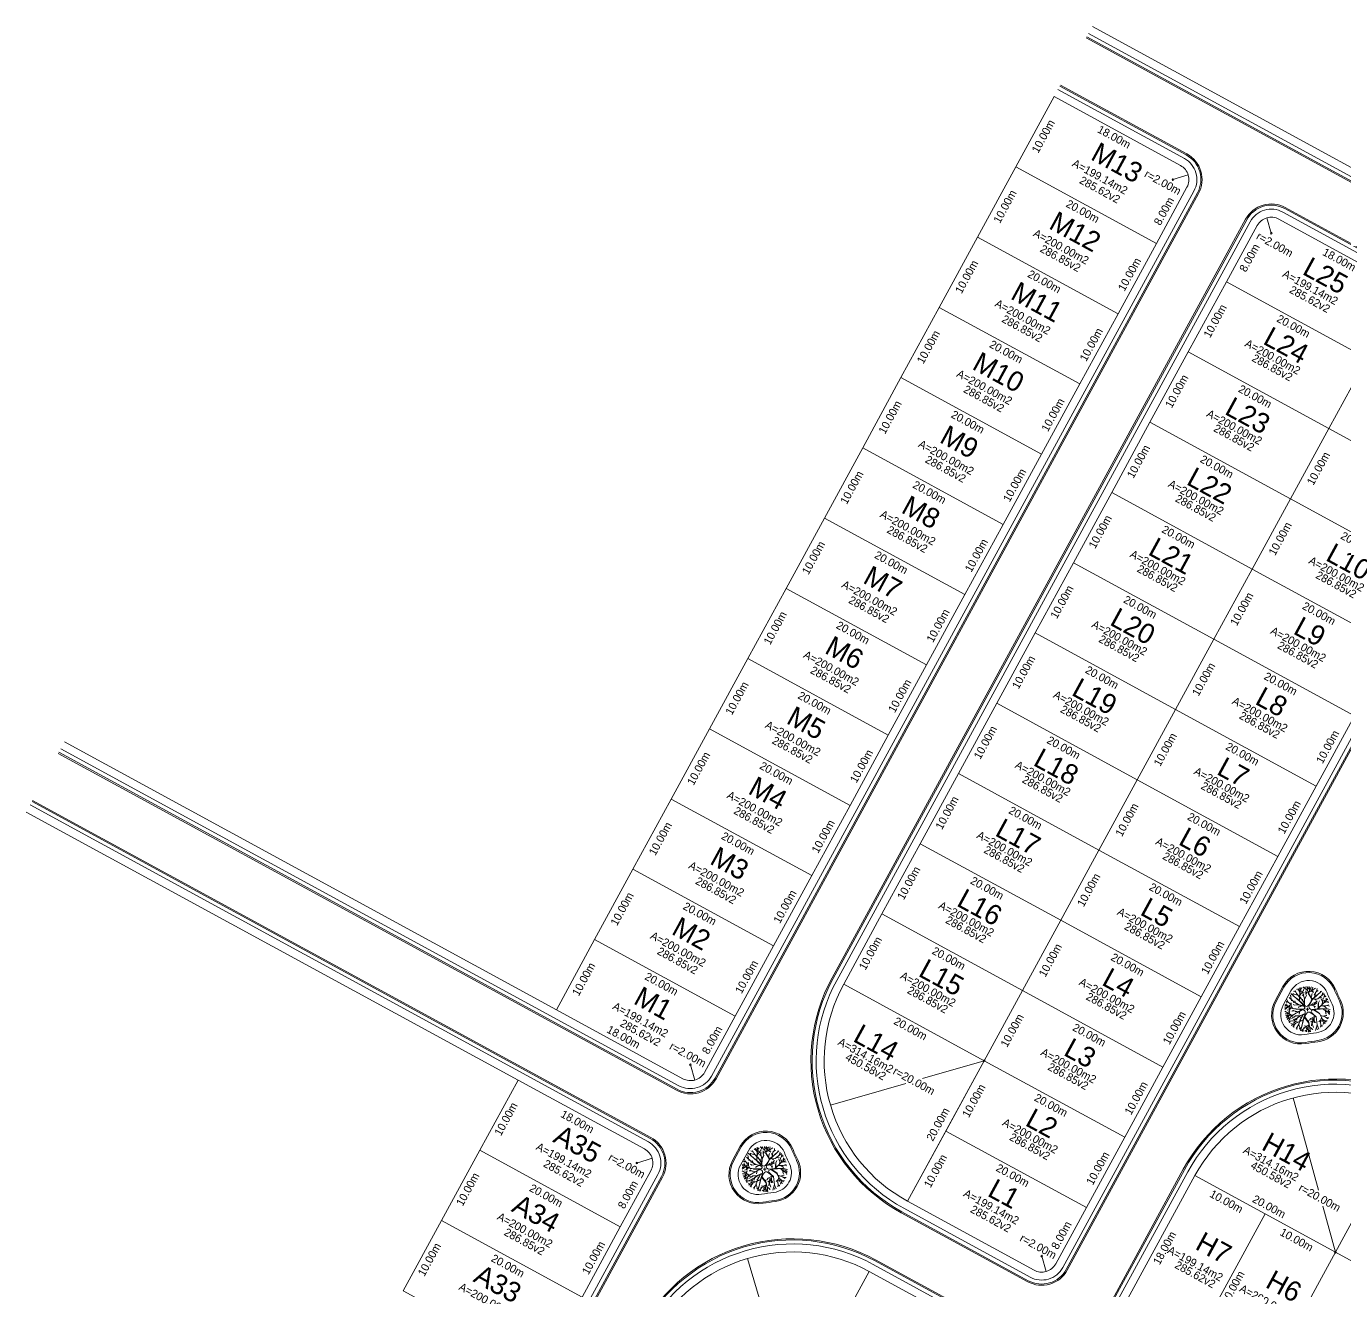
# Model space of a CAD drawing. Header units: metres. Extents: x 25 to 399, y 5 to 459.
# Drawn here: x 45 to 209.8, y 301.2 to 459.2 of the extents above; entities that cross this region are included whole.
import ezdxf
from ezdxf.enums import TextEntityAlignment as Align

# ---------------------------------------------------------------- set-up
doc = ezdxf.new("R2010")
doc.units = ezdxf.units.M
for name, color, linetype, lineweight in [('ACERAS', 7, 'Continuous', 0), ('JARDINERIA', 250, 'Continuous', 0), ('LOTES', 250, 'Continuous', 5), ('textos', 16, 'Continuous', 0)]:
    doc.layers.add(name, color=color, linetype=linetype, lineweight=lineweight)
doc.styles.get("Standard").update_dxf_attribs({"font": ''})
doc.styles.get('Standard').set_extended_font_data('Caviar Dreams')

# ---------------------------------------------------------------- blocks, each defined once
blk = doc.blocks.new('A$C64D44EF8')
at = {"layer": 'JARDINERIA', "color": 116, "lineweight": 0, "true_color": 0x136734}
for p, q in [((0.247, 0.875), (0.199, 0.903)), ((0.259, 0.849), (0.231, 0.911)), ((0.316, 0.911), (0.267, 0.945)), ((0.334, 0.862), (0.297, 0.959)), ((0.328, 0.878), (0.345, 0.976)), ((0.341, 0.953), (0.33, 0.973)), ((0.402, 0.892), (0.333, 0.811)), ((0.334, 0.916), (0.378, 0.968)), ((0.334, 0.864), (0.368, 0.91)), ((0.35, 0.885), (0.372, 0.89)), ((0.372, 0.856), (0.402, 0.892)), ((0.372, 0.856), (0.431, 0.87)), ((0.372, 0.856), (0.431, 0.87)), ((0.424, 0.974), (0.402, 0.981)), ((0.402, 0.892), (0.429, 0.954)), ((0.408, 0.905), (0.425, 0.91)), ((0.429, 0.954), (0.42, 0.994)), ((0.429, 0.954), (0.462, 0.99)), ((0.471, 0.943), (0.464, 0.964)), ((0.47, 0.832), (0.466, 0.902)), ((0.47, 0.839), (0.494, 0.876)), ((0.506, 0.912), (0.471, 0.943)), ((0.505, 0.915), (0.471, 0.943)), ((0.505, 0.921), (0.494, 0.997)), ((0.494, 0.997), (0.503, 0.919)), ((0.503, 0.919), (0.505, 0.915)), ((0.526, 0.867), (0.505, 0.921)), ((0.506, 0.912), (0.523, 0.863)), ((0.515, 0.964), (0.509, 0.989)), ((0.547, 0.933), (0.515, 0.964)), ((0.563, 0.929), (0.526, 0.867)), ((0.527, 0.86), (0.594, 0.989)), ((0.534, 0.874), (0.679, 0.964)), ((0.55, 0.905), (0.54, 0.997)), ((0.545, 0.949), (0.564, 0.975)), ((0.563, 0.929), (0.583, 0.94)), ((0.566, 0.894), (0.634, 0.896)), ((0.594, 0.895), (0.634, 0.865)), ((0.598, 0.914), (0.623, 0.982)), ((0.623, 0.723), (0.814, 0.893)), ((0.682, 0.866), (0.732, 0.911)), ((0.705, 0.887), (0.717, 0.951)), ((0.719, 0.899), (0.737, 0.901)), ((0.784, 0.866), (0.791, 0.896)), ((0.818, 0.801), (0.84, 0.867)), ((0.041, 0.587), (0.007, 0.583)), ((0.105, 0.546), (0.011, 0.606)), ((0.074, 0.668), (0.034, 0.676)), ((0.054, 0.672), (0.039, 0.654)), ((0.073, 0.567), (0.042, 0.627)), ((0.074, 0.668), (0.051, 0.719)), ((0.122, 0.619), (0.074, 0.668)), ((0.121, 0.546), (0.092, 0.595)), ((0.193, 0.673), (0.102, 0.762)), ((0.108, 0.569), (0.112, 0.591)), ((0.111, 0.63), (0.114, 0.648)), ((0.122, 0.619), (0.169, 0.525)), ((0.143, 0.579), (0.122, 0.619)), ((0.14, 0.787), (0.125, 0.812)), ((0.326, 0.678), (0.137, 0.849)), ((0.146, 0.719), (0.14, 0.787)), ((0.143, 0.578), (0.143, 0.644)), ((0.171, 0.524), (0.143, 0.578)), ((0.173, 0.693), (0.144, 0.694)), ((0.188, 0.823), (0.173, 0.843)), ((0.213, 0.59), (0.184, 0.608)), ((0.198, 0.794), (0.188, 0.823)), ((0.19, 0.819), (0.2, 0.851)), ((0.325, 0.692), (0.191, 0.8)), ((0.216, 0.656), (0.191, 0.654)), ((0.216, 0.655), (0.193, 0.673)), ((0.23, 0.826), (0.213, 0.835)), ((0.297, 0.601), (0.213, 0.59)), ((0.303, 0.598), (0.213, 0.59)), ((0.297, 0.601), (0.216, 0.655)), ((0.302, 0.603), (0.216, 0.655)), ((0.242, 0.639), (0.226, 0.686)), ((0.289, 0.814), (0.23, 0.826)), ((0.289, 0.814), (0.23, 0.826)), ((0.329, 0.771), (0.259, 0.849)), ((0.289, 0.814), (0.259, 0.849)), ((0.329, 0.767), (0.289, 0.814)), ((0.302, 0.603), (0.425, 0.569)), ((0.369, 0.578), (0.303, 0.598)), ((0.325, 0.692), (0.329, 0.767)), ((0.329, 0.771), (0.334, 0.862)), ((0.33, 0.686), (0.333, 0.809)), ((0.333, 0.811), (0.334, 0.862)), ((0.333, 0.809), (0.372, 0.856)), ((0.366, 0.733), (0.338, 0.751)), ((0.375, 0.715), (0.352, 0.765)), ((0.429, 0.639), (0.375, 0.715)), ((0.397, 0.688), (0.375, 0.715)), ((0.421, 0.788), (0.383, 0.82)), ((0.398, 0.708), (0.394, 0.719)), ((0.397, 0.688), (0.398, 0.703)), ((0.398, 0.687), (0.398, 0.708)), ((0.429, 0.649), (0.398, 0.687)), ((0.415, 0.818), (0.407, 0.846)), ((0.415, 0.819), (0.425, 0.842)), ((0.439, 0.724), (0.415, 0.818)), ((0.435, 0.72), (0.415, 0.818)), ((0.429, 0.639), (0.425, 0.592)), ((0.435, 0.72), (0.429, 0.649)), ((0.433, 0.587), (0.44, 0.717)), ((0.439, 0.724), (0.478, 0.799)), ((0.44, 0.717), (0.478, 0.799)), ((0.478, 0.799), (0.47, 0.832)), ((0.523, 0.863), (0.52, 0.856)), ((0.601, 0.717), (0.52, 0.856)), ((0.527, 0.855), (0.527, 0.86)), ((0.607, 0.721), (0.527, 0.855)), ((0.533, 0.566), (0.54, 0.579)), ((0.54, 0.579), (0.604, 0.59)), ((0.541, 0.582), (0.612, 0.713)), ((0.541, 0.582), (0.577, 0.587)), ((0.577, 0.587), (0.609, 0.619)), ((0.579, 0.588), (0.609, 0.619)), ((0.579, 0.588), (0.65, 0.598)), ((0.586, 0.757), (0.604, 0.842)), ((0.595, 0.8), (0.588, 0.816)), ((0.604, 0.59), (0.658, 0.562)), ((0.605, 0.59), (0.65, 0.598)), ((0.605, 0.59), (0.658, 0.562)), ((0.607, 0.721), (0.66, 0.765)), ((0.609, 0.619), (0.625, 0.628)), ((0.612, 0.713), (0.619, 0.72)), ((0.619, 0.72), (0.727, 0.726)), ((0.623, 0.723), (0.727, 0.726)), ((0.633, 0.596), (0.711, 0.682)), ((0.668, 0.802), (0.649, 0.838)), ((0.655, 0.62), (0.649, 0.655)), ((0.65, 0.598), (0.711, 0.628)), ((0.66, 0.765), (0.682, 0.866)), ((0.662, 0.722), (0.694, 0.698)), ((0.664, 0.768), (0.785, 0.867)), ((0.664, 0.768), (0.682, 0.866)), ((0.697, 0.621), (0.702, 0.634)), ((0.702, 0.634), (0.709, 0.643)), ((0.727, 0.726), (0.866, 0.84)), ((0.741, 0.578), (0.729, 0.599)), ((0.737, 0.525), (0.746, 0.636)), ((0.741, 0.529), (0.746, 0.636)), ((0.741, 0.529), (0.822, 0.603)), ((0.746, 0.636), (0.764, 0.681)), ((0.751, 0.746), (0.816, 0.748)), ((0.766, 0.758), (0.77, 0.775)), ((0.796, 0.575), (0.862, 0.639)), ((0.832, 0.663), (0.804, 0.717)), ((0.832, 0.663), (0.804, 0.717)), ((0.822, 0.603), (0.832, 0.663)), ((0.839, 0.709), (0.824, 0.604)), ((0.824, 0.604), (0.862, 0.639)), ((0.832, 0.663), (0.839, 0.709)), ((0.846, 0.722), (0.838, 0.739)), ((0.839, 0.709), (0.869, 0.77)), ((0.869, 0.665), (0.857, 0.685)), ((0.862, 0.639), (0.959, 0.674)), ((0.863, 0.639), (0.875, 0.696)), ((0.869, 0.77), (0.875, 0.819)), ((0.869, 0.77), (0.905, 0.79)), ((0.878, 0.645), (0.941, 0.721)), ((0.887, 0.78), (0.907, 0.767)), ((0.901, 0.573), (0.966, 0.592)), ((0.902, 0.674), (0.913, 0.741)), ((0.911, 0.656), (0.968, 0.642)), ((0.926, 0.703), (0.948, 0.708)), ((0.929, 0.581), (0.981, 0.564)), ((0.071, 0.547), (0, 0.503)), ((0.033, 0.523), (0.001, 0.529)), ((0.145, 0.373), (0.001, 0.464)), ((0.123, 0.546), (0.002, 0.549)), ((0.081, 0.413), (0.009, 0.406)), ((0.161, 0.372), (0.015, 0.376)), ((0.044, 0.548), (0.024, 0.561)), ((0.111, 0.374), (0.032, 0.324)), ((0.073, 0.35), (0.041, 0.355)), ((0.116, 0.326), (0.052, 0.283)), ((0.052, 0.283), (0.118, 0.325)), ((0.072, 0.316), (0.053, 0.3)), ((0.097, 0.494), (0.056, 0.481)), ((0.084, 0.375), (0.064, 0.388)), ((0.087, 0.359), (0.072, 0.316)), ((0.113, 0.393), (0.082, 0.453)), ((0.084, 0.375), (0.155, 0.369)), ((0.133, 0.522), (0.088, 0.52)), ((0.147, 0.534), (0.097, 0.494)), ((0.1, 0.418), (0.11, 0.467)), ((0.12, 0.512), (0.106, 0.48)), ((0.123, 0.331), (0.111, 0.286)), ((0.121, 0.329), (0.111, 0.286)), ((0.155, 0.369), (0.116, 0.326)), ((0.118, 0.325), (0.121, 0.329)), ((0.179, 0.518), (0.123, 0.546)), ((0.169, 0.525), (0.123, 0.546)), ((0.123, 0.331), (0.159, 0.368)), ((0.21, 0.334), (0.15, 0.299)), ((0.215, 0.466), (0.159, 0.463)), ((0.159, 0.368), (0.167, 0.368)), ((0.161, 0.372), (0.166, 0.371)), ((0.205, 0.33), (0.161, 0.336)), ((0.166, 0.371), (0.288, 0.441)), ((0.18, 0.52), (0.171, 0.524)), ((0.192, 0.465), (0.175, 0.485)), ((0.179, 0.518), (0.25, 0.504)), ((0.18, 0.52), (0.254, 0.509)), ((0.215, 0.465), (0.181, 0.464)), ((0.237, 0.355), (0.21, 0.334)), ((0.291, 0.442), (0.215, 0.466)), ((0.288, 0.441), (0.215, 0.465)), ((0.246, 0.289), (0.222, 0.289)), ((0.247, 0.29), (0.226, 0.27)), ((0.253, 0.452), (0.229, 0.447)), ((0.327, 0.356), (0.237, 0.355)), ((0.321, 0.352), (0.237, 0.355)), ((0.321, 0.352), (0.247, 0.29)), ((0.327, 0.35), (0.247, 0.29)), ((0.25, 0.504), (0.257, 0.501)), ((0.271, 0.308), (0.26, 0.261)), ((0.291, 0.442), (0.38, 0.493)), ((0.379, 0.575), (0.293, 0.537)), ((0.324, 0.553), (0.293, 0.537)), ((0.326, 0.554), (0.305, 0.558)), ((0.324, 0.553), (0.31, 0.557)), ((0.335, 0.463), (0.314, 0.396)), ((0.333, 0.462), (0.321, 0.419)), ((0.358, 0.298), (0.323, 0.256)), ((0.369, 0.578), (0.326, 0.554)), ((0.447, 0.407), (0.327, 0.356)), ((0.327, 0.35), (0.393, 0.376)), ((0.354, 0.322), (0.346, 0.314)), ((0.373, 0.332), (0.354, 0.322)), ((0.403, 0.38), (0.358, 0.298)), ((0.372, 0.33), (0.358, 0.325)), ((0.372, 0.33), (0.358, 0.298)), ((0.38, 0.493), (0.366, 0.494)), ((0.393, 0.376), (0.373, 0.332)), ((0.432, 0.558), (0.379, 0.575)), ((0.403, 0.38), (0.446, 0.397)), ((0.432, 0.318), (0.522, 0.205)), ((0.438, 0.332), (0.525, 0.206)), ((0.5, 0.5), (0.465, 0.5)), ((0.5, 0.5), (0.5, 0.534)), ((0.5, 0.5), (0.53, 0.5)), ((0.5, 0.5), (0.5, 0.461)), ((0.544, 0.518), (0.533, 0.566)), ((0.571, 0.3), (0.542, 0.262)), ((0.581, 0.493), (0.544, 0.518)), ((0.571, 0.3), (0.666, 0.348)), ((0.612, 0.321), (0.571, 0.3)), ((0.716, 0.506), (0.581, 0.493)), ((0.645, 0.3), (0.595, 0.27)), ((0.622, 0.286), (0.6, 0.29)), ((0.666, 0.35), (0.612, 0.321)), ((0.761, 0.402), (0.635, 0.486)), ((0.645, 0.301), (0.642, 0.198)), ((0.644, 0.57), (0.649, 0.559)), ((0.666, 0.348), (0.645, 0.301)), ((0.649, 0.559), (0.662, 0.527)), ((0.766, 0.403), (0.656, 0.489)), ((0.658, 0.562), (0.677, 0.559)), ((0.688, 0.33), (0.712, 0.153)), ((0.69, 0.332), (0.712, 0.153)), ((0.716, 0.506), (0.737, 0.525)), ((0.726, 0.506), (0.793, 0.572)), ((0.761, 0.402), (0.803, 0.325)), ((0.766, 0.403), (0.786, 0.363)), ((0.784, 0.219), (0.804, 0.323)), ((0.786, 0.363), (0.843, 0.342)), ((0.787, 0.359), (0.828, 0.278)), ((0.787, 0.359), (0.887, 0.327)), ((0.803, 0.325), (0.792, 0.265)), ((0.793, 0.572), (0.854, 0.573)), ((0.796, 0.575), (0.901, 0.573)), ((0.804, 0.323), (0.828, 0.278)), ((0.841, 0.505), (0.888, 0.466)), ((0.843, 0.342), (0.901, 0.361)), ((0.844, 0.342), (0.901, 0.361)), ((0.844, 0.342), (0.887, 0.327)), ((0.845, 0.505), (0.868, 0.485)), ((0.854, 0.573), (0.903, 0.536)), ((0.855, 0.573), (0.903, 0.536)), ((0.855, 0.573), (0.901, 0.573)), ((0.868, 0.485), (0.912, 0.481)), ((0.87, 0.483), (0.912, 0.481)), ((0.87, 0.483), (0.923, 0.436)), ((0.887, 0.327), (0.942, 0.287)), ((0.888, 0.466), (0.901, 0.407)), ((0.888, 0.466), (0.901, 0.407)), ((0.888, 0.466), (0.923, 0.436)), ((0.898, 0.422), (0.893, 0.411)), ((0.901, 0.407), (0.911, 0.391)), ((0.901, 0.361), (0.92, 0.361)), ((0.903, 0.536), (0.92, 0.53)), ((0.908, 0.509), (1, 0.487)), ((0.91, 0.448), (0.99, 0.45)), ((0.91, 0.31), (0.965, 0.309)), ((0.912, 0.481), (0.929, 0.475)), ((0.923, 0.436), (0.986, 0.409)), ((0.945, 0.449), (0.966, 0.474)), ((0.95, 0.425), (0.979, 0.378)), ((0.968, 0.449), (0.987, 0.434)), ((0.971, 0.416), (0.984, 0.42)), ((0.119, 0.243), (0.072, 0.257)), ((0.119, 0.243), (0.087, 0.218)), ((0.111, 0.286), (0.094, 0.27)), ((0.103, 0.23), (0.107, 0.207)), ((0.187, 0.246), (0.119, 0.243)), ((0.194, 0.175), (0.128, 0.191)), ((0.231, 0.185), (0.135, 0.158)), ((0.158, 0.164), (0.145, 0.146)), ((0.172, 0.245), (0.16, 0.259)), ((0.243, 0.198), (0.172, 0.122)), ((0.242, 0.197), (0.185, 0.208)), ((0.232, 0.235), (0.187, 0.246)), ((0.187, 0.246), (0.289, 0.219)), ((0.232, 0.235), (0.194, 0.282)), ((0.232, 0.235), (0.194, 0.282)), ((0.207, 0.16), (0.197, 0.102)), ((0.216, 0.202), (0.202, 0.22)), ((0.291, 0.22), (0.232, 0.235)), ((0.327, 0.233), (0.243, 0.198)), ((0.289, 0.219), (0.243, 0.198)), ((0.288, 0.136), (0.244, 0.084)), ((0.269, 0.113), (0.264, 0.059)), ((0.327, 0.233), (0.288, 0.136)), ((0.306, 0.178), (0.288, 0.136)), ((0.403, 0.271), (0.291, 0.22)), ((0.33, 0.234), (0.306, 0.178)), ((0.306, 0.178), (0.321, 0.119)), ((0.306, 0.178), (0.321, 0.119)), ((0.344, 0.086), (0.312, 0.082)), ((0.321, 0.119), (0.32, 0.101)), ((0.401, 0.263), (0.33, 0.234)), ((0.341, 0.084), (0.33, 0.061)), ((0.345, 0.283), (0.341, 0.249)), ((0.412, 0.271), (0.341, 0.026)), ((0.363, 0.105), (0.341, 0.084)), ((0.393, 0.054), (0.349, 0.031)), ((0.401, 0.263), (0.361, 0.096)), ((0.393, 0.054), (0.388, 0.013)), ((0.39, 0.033), (0.409, 0.019)), ((0.44, 0.103), (0.393, 0.054)), ((0.429, 0.092), (0.411, 0.094)), ((0.48, 0.127), (0.42, 0.134)), ((0.48, 0.126), (0.42, 0.134)), ((0.495, 0.057), (0.436, 0.023)), ((0.44, 0.103), (0.533, 0.156)), ((0.48, 0.126), (0.44, 0.103)), ((0.513, 0.09), (0.464, 0.004)), ((0.513, 0.106), (0.465, 0.074)), ((0.491, 0.091), (0.468, 0.095)), ((0.476, 0.024), (0.479, 0.002)), ((0.532, 0.157), (0.48, 0.127)), ((0.488, 0.26), (0.527, 0.238)), ((0.532, 0.155), (0.513, 0.107)), ((0.513, 0.107), (0.515, 0)), ((0.514, 0.055), (0.551, 0.002)), ((0.522, 0.205), (0.532, 0.157)), ((0.525, 0.206), (0.564, 0.004)), ((0.533, 0.156), (0.554, 0.057)), ((0.543, 0.115), (0.614, 0.052)), ((0.624, 0.252), (0.564, 0.22)), ((0.592, 0.198), (0.584, 0.132)), ((0.644, 0.284), (0.592, 0.2)), ((0.592, 0.2), (0.627, 0.099)), ((0.595, 0.069), (0.6, 0.047)), ((0.604, 0.22), (0.607, 0.197)), ((0.644, 0.249), (0.675, 0.199)), ((0.711, 0.157), (0.674, 0.031)), ((0.692, 0.09), (0.712, 0.05)), ((0.712, 0.153), (0.745, 0.064)), ((0.792, 0.265), (0.747, 0.224)), ((0.792, 0.264), (0.747, 0.224)), ((0.785, 0.204), (0.772, 0.192)), ((0.791, 0.151), (0.78, 0.103)), ((0.792, 0.264), (0.784, 0.219)), ((0.784, 0.219), (0.791, 0.151)), ((0.791, 0.151), (0.818, 0.121)), ((0.805, 0.136), (0.828, 0.141)), ((0.826, 0.25), (0.808, 0.235)), ((0.829, 0.277), (0.822, 0.22)), ((0.828, 0.278), (0.908, 0.212)), ((0.841, 0.267), (0.875, 0.173)), ((0.854, 0.231), (0.842, 0.164)), ((0.867, 0.196), (0.886, 0.184)), ((0.868, 0.245), (0.927, 0.239))]:
    blk.add_line(p, q, dxfattribs=at)
for points in [[(0.326, 0.678), (0.36, 0.639)], [(0.33, 0.686), (0.381, 0.634), (0.425, 0.592)], [(0.425, 0.569), (0.424, 0.571), (0.413, 0.585), (0.399, 0.601), (0.381, 0.619), (0.36, 0.639)], [(0.433, 0.587), (0.458, 0.57), (0.485, 0.564), (0.51, 0.575), (0.536, 0.604), (0.565, 0.651), (0.601, 0.717)], [(0.167, 0.368), (0.239, 0.409), (0.293, 0.44), (0.332, 0.462), (0.333, 0.462)], [(0.254, 0.509), (0.311, 0.505), (0.356, 0.503), (0.389, 0.504), (0.412, 0.506), (0.428, 0.51), (0.436, 0.516), (0.44, 0.523), (0.441, 0.53), (0.44, 0.539), (0.437, 0.548), (0.432, 0.558)], [(0.366, 0.494), (0.332, 0.498), (0.257, 0.501)], [(0.335, 0.463), (0.359, 0.476), (0.376, 0.485), (0.385, 0.489), (0.39, 0.491), (0.393, 0.49), (0.396, 0.489), (0.399, 0.489), (0.403, 0.488), (0.406, 0.486), (0.41, 0.485), (0.414, 0.484), (0.418, 0.482), (0.422, 0.48), (0.425, 0.479), (0.429, 0.477), (0.432, 0.475), (0.435, 0.472), (0.437, 0.47), (0.44, 0.467), (0.442, 0.464), (0.444, 0.46), (0.446, 0.456), (0.447, 0.452), (0.448, 0.447), (0.449, 0.441), (0.45, 0.434), (0.45, 0.426), (0.449, 0.417), (0.447, 0.407)], [(0.403, 0.271), (0.428, 0.34), (0.446, 0.397)], [(0.412, 0.271), (0.432, 0.318)], [(0.438, 0.332), (0.442, 0.341), (0.467, 0.392), (0.49, 0.424), (0.514, 0.438), (0.543, 0.435), (0.579, 0.416), (0.626, 0.38), (0.688, 0.33)], [(0.69, 0.332), (0.633, 0.383), (0.595, 0.422), (0.579, 0.45), (0.586, 0.47), (0.62, 0.484), (0.635, 0.486)], [(0.656, 0.489), (0.683, 0.493), (0.778, 0.501), (0.841, 0.505)], [(0.908, 0.509), (0.777, 0.506), (0.726, 0.506)], [(0.845, 0.505), (0.908, 0.509)]]:
    blk.add_lwpolyline(points, dxfattribs=at)

msp = doc.modelspace()

# ---------------------------------------------------------------- linework, layer by layer
at = {"layer": 'ACERAS'}
msp.add_line((106.47, 327.5), (45, 361), dxfattribs=at)
for points in [[(356.51, 324.46), (354.12, 320.07, -0.414214), (350.05, 318.87), (318.44, 336.1, -0.414214), (317.24, 340.17), (329.68, 363), (334.95, 372.66), (177.78, 458.33)], [(357.08, 324.15), (354.69, 319.76, -0.414214), (349.73, 318.3), (318.13, 335.53, -0.414214), (316.67, 340.48), (329.11, 363.31), (334.06, 372.4), (177.47, 457.76)], [(356.95, 324.22), (354.55, 319.83, -0.414214), (349.81, 318.43), (318.2, 335.66, -0.414214), (316.8, 340.41), (329.24, 363.24), (334.27, 372.46), (177.54, 457.89)], [(174.26, 451.87), (190.07, 443.26, -0.414214), (191.52, 438.31), (131.22, 327.67, -0.414214), (126.27, 326.22), (49, 368.33)], [(174.19, 451.74), (189.99, 443.13, -0.414214), (191.39, 438.38), (131.09, 327.75, -0.414214), (126.34, 326.35), (49.07, 368.47)], [(173.95, 451.3), (189.76, 442.69, -0.414214), (190.95, 438.62), (130.65, 327.99, -0.414214), (126.58, 326.79), (49.31, 368.91)], [(185.86, 10.88), (227.98, 88.15, 0.414148), (226.78, 92.22), (62.43, 181.86, -0.363873), (58.43, 195.42), (123.95, 315.69, 0.414214), (122.75, 319.76), (45.48, 361.88)], [(186.43, 10.57), (228.55, 87.84, 0.414148), (227.15, 92.58), (62.69, 182.28, -0.362712), (58.88, 195.2), (124.39, 315.45, 0.414214), (122.99, 320.2), (45.72, 362.32)], [(186.57, 10.5), (228.68, 87.76, 0.414148), (227.23, 92.72), (62.76, 182.41, -0.362347), (59.02, 195.13), (124.52, 315.38, 0.414214), (123.06, 320.33), (45.79, 362.45)]]:
    msp.add_lwpolyline(points, format="xyb", dxfattribs=at)
for points in [[(239.72, 425.7), (178.26, 459.2)], [(111.25, 336.28), (49.79, 369.78)]]:
    msp.add_lwpolyline(points, dxfattribs=at)
for points in [[(145.72, 340.27), (197.41, 435.1, -0.414214), (202.36, 436.56), (233.97, 419.33, -0.414214), (235.43, 414.38), (175.12, 303.74, -0.414214), (170.17, 302.29), (154.36, 310.9, -0.414214)], [(145.85, 340.2), (197.54, 435.03, -0.414214), (202.29, 436.43), (233.9, 419.2, -0.414214), (235.29, 414.45), (174.99, 303.82, -0.414214), (170.24, 302.42), (154.44, 311.03, -0.414214)], [(146.29, 339.96), (197.98, 434.79, -0.414214), (202.05, 435.99), (233.66, 418.76, -0.414214), (234.85, 414.69), (174.55, 304.06, -0.414214), (170.48, 302.86), (154.68, 311.47, -0.414214)], [(182.46, 295.59), (201.65, 285.13, 0.261142), (206.54, 285.19, -0.260973), (217.29, 285.32), (230.46, 278.14, -0.261311), (236.18, 269.02, 0.261142), (238.79, 264.88), (257.97, 254.43, 0.414214), (262.92, 255.88), (271.54, 271.69, 0.414214), (262.89, 301.06), (218.99, 324.99, 0.414214), (189.62, 316.34), (181, 300.54, 0.414214)], [(182.53, 295.72), (201.72, 285.26, 0.261142), (206.46, 285.32, -0.260973), (217.36, 285.45), (230.53, 278.27, -0.261311), (236.33, 269.03, 0.261142), (238.86, 265.02), (258.04, 254.56, 0.414214), (262.79, 255.95), (271.41, 271.76, 0.414214), (262.82, 300.93), (218.92, 324.86, 0.414214), (189.75, 316.27), (181.14, 300.47, 0.414214)], [(182.77, 296.16), (201.96, 285.7, 0.261142), (206.21, 285.75, -0.260973), (217.6, 285.89), (230.77, 278.71, -0.261311), (236.83, 269.06, 0.261142), (239.1, 265.45), (258.28, 255, 0.414214), (262.35, 256.19), (270.97, 272, 0.414214), (262.58, 300.49), (218.68, 324.42, 0.414214), (190.19, 316.03), (181.57, 300.23, 0.414214)], [(151.16, 305.02), (166.96, 296.4, -0.414214), (168.42, 291.45), (103.33, 172.04, -0.414214), (98.38, 170.58), (66.77, 187.81, -0.414214), (65.31, 192.76), (121.79, 296.37, -0.414214)], [(151.09, 304.89), (166.89, 296.27, -0.414214), (168.29, 291.52), (103.2, 172.11, -0.414214), (98.45, 170.71), (66.84, 187.94, -0.414214), (65.44, 192.69), (121.92, 296.3, -0.414214)], [(150.85, 304.45), (166.65, 295.83, -0.414214), (167.85, 291.76), (102.76, 172.35, -0.414214), (98.69, 171.15), (67.08, 188.38, -0.414214), (65.88, 192.45), (122.36, 296.06, -0.414214)]]:
    msp.add_lwpolyline(points, format="xyb", close=True, dxfattribs=at)
at = {"layer": 'JARDINERIA', "elevation": -1110.01}
for points in [[(204.93, 332.06, -0.011388), (206.43, 332.28, 0.511453), (209.26, 337.48, -0.011388), (208.64, 338.86, 0.62751), (202.07, 339.19), (201.1, 337.4, 0.62751)], [(204.9, 332.2, -0.011388), (206.41, 332.43, 0.511453), (209.13, 337.41, -0.011388), (208.5, 338.8, 0.62751), (202.2, 339.11), (201.23, 337.33, 0.62751)], [(204.73, 333.19, -0.011388), (206.28, 333.42, 0.511453), (208.22, 336.98, -0.011388), (207.58, 338.41, 0.62751), (203.08, 338.64), (202.11, 336.85, 0.62751)], [(140.8, 318.89, 0.011388), (141.43, 317.51, -0.511453), (138.6, 312.31, 0.011388), (137.09, 312.09, -0.62751), (133.27, 317.43), (134.24, 319.22, -0.62751)], [(140.67, 318.83, 0.011388), (141.29, 317.44, -0.511453), (138.58, 312.46, 0.011388), (137.07, 312.23, -0.62751), (133.4, 317.36), (134.37, 319.14, -0.62751)], [(139.75, 318.44, 0.011388), (140.39, 317.01, -0.511453), (138.45, 313.45, 0.011388), (136.9, 313.22, -0.62751), (134.27, 316.88), (135.25, 318.66, -0.62751)]]:
    msp.add_lwpolyline(points, format="xyb", close=True, dxfattribs=at)
at = {"layer": 'LOTES'}
for points in [[(190.08, 439.1, 0.414214), (189.28, 441.81), (173.47, 450.42), (168.69, 441.64), (186.25, 432.07)], [(217.37, 426.49), (201.57, 435.11, 0.414214), (198.86, 434.31), (195.03, 427.29), (212.59, 417.71)], [(133.6, 335.49), (116.04, 345.06), (111.25, 336.28), (127.06, 327.67, 0.414214), (129.77, 328.46)], [(164.73, 329.91), (147.17, 339.48, 0.414214), (155.15, 312.35)], [(123.07, 316.17, 0.414214), (122.27, 318.89), (106.47, 327.5), (101.68, 318.72), (119.24, 309.15)], [(218.2, 323.54), (218.2, 323.54, 0.414214), (191.07, 315.55), (191.07, 315.55), (208.63, 305.98)], [(177.5, 311.56), (159.94, 321.13), (155.15, 312.35), (170.96, 303.74, 0.414214), (173.67, 304.53)], [(199.85, 310.77), (191.07, 315.55), (182.45, 299.75, 0.414214), (183.25, 297.03), (190.28, 293.21)], [(150.37, 303.57, 0.414214), (123.24, 295.58), (140.8, 286.01), (145.58, 294.79)], [(217.41, 301.19), (208.63, 305.98), (199.06, 288.42), (202.44, 286.58, 0.261142), (205.71, 286.61, -0.097081), (210.32, 288.19)], [(166.97, 292.24, 0.414214), (166.17, 294.95), (150.37, 303.57), (145.58, 294.79), (163.14, 285.22)]]:
    msp.add_lwpolyline(points, format="xyb", close=True, dxfattribs=at)
for points in [[(186.25, 432.07), (168.69, 441.64), (163.9, 432.86), (181.46, 423.29)], [(181.46, 423.29), (163.9, 432.86), (159.11, 424.08), (176.67, 414.51)], [(212.59, 417.71), (195.03, 427.29), (190.24, 418.51), (207.8, 408.93)], [(176.67, 414.51), (159.11, 424.08), (154.33, 415.3), (171.89, 405.73)], [(207.8, 408.93), (190.24, 418.51), (185.45, 409.73), (203.02, 400.15)], [(230.15, 408.14), (212.59, 417.71), (207.8, 408.93), (225.36, 399.36)], [(171.89, 405.73), (154.33, 415.3), (149.54, 406.52), (167.1, 396.95)], [(203.02, 400.15), (185.45, 409.73), (180.67, 400.94), (198.23, 391.37)], [(225.36, 399.36), (207.8, 408.93), (203.02, 400.15), (220.58, 390.58)], [(167.1, 396.95), (149.54, 406.52), (144.76, 397.74), (162.32, 388.17)], [(198.23, 391.37), (180.67, 400.94), (175.88, 392.16), (193.44, 382.59)], [(220.58, 390.58), (203.02, 400.15), (198.23, 391.37), (215.79, 381.8)], [(162.32, 388.17), (144.76, 397.74), (139.97, 388.96), (157.53, 379.39)], [(193.44, 382.59), (175.88, 392.16), (171.1, 383.38), (188.66, 373.81)], [(215.79, 381.8), (198.23, 391.37), (193.44, 382.59), (211, 373.02)], [(157.53, 379.39), (139.97, 388.96), (135.18, 380.18), (152.74, 370.61)], [(188.66, 373.81), (171.1, 383.38), (166.31, 374.6), (183.87, 365.03)], [(211, 373.02), (193.44, 382.59), (188.66, 373.81), (206.22, 364.24)], [(152.74, 370.61), (135.18, 380.18), (130.4, 371.4), (147.96, 361.83)], [(183.87, 365.03), (166.31, 374.6), (161.52, 365.82), (179.08, 356.25)], [(206.22, 364.24), (188.66, 373.81), (183.87, 365.03), (201.43, 355.46)], [(147.96, 361.83), (130.4, 371.4), (125.61, 362.62), (143.17, 353.05)], [(179.08, 356.25), (161.52, 365.82), (156.74, 357.04), (174.3, 347.47)], [(201.43, 355.46), (183.87, 365.03), (179.08, 356.25), (196.65, 346.68)], [(143.17, 353.05), (125.61, 362.62), (120.83, 353.84), (138.39, 344.27)], [(174.3, 347.47), (156.74, 357.04), (151.95, 348.26), (169.51, 338.69)], [(196.65, 346.68), (179.08, 356.25), (174.3, 347.47), (191.86, 337.9)], [(138.39, 344.27), (120.83, 353.84), (116.04, 345.06), (133.6, 335.49)], [(169.51, 338.69), (151.95, 348.26), (147.17, 339.48), (164.73, 329.91)], [(191.86, 337.9), (174.3, 347.47), (169.51, 338.69), (187.07, 329.12)], [(187.07, 329.12), (169.51, 338.69), (164.73, 329.91), (182.29, 320.34)], [(182.29, 320.34), (164.73, 329.91), (159.94, 321.13), (177.5, 311.56)], [(226.98, 318.75), (218.2, 323.54), (208.63, 305.98), (217.41, 301.19)], [(119.24, 309.15), (101.68, 318.72), (96.89, 309.94), (114.46, 300.37)], [(114.46, 300.37), (96.89, 309.94), (92.11, 301.16), (109.67, 291.59)], [(208.63, 305.98), (199.85, 310.77), (190.28, 293.21), (199.06, 288.42)]]:
    msp.add_lwpolyline(points, close=True, dxfattribs=at)
at = {"layer": 'textos'}
for p, q in [((188.32, 440.05), (190.23, 440.64)), ((200.61, 433.35), (200.05, 435.27)), ((164.73, 329.91), (157, 327.68)), ((128.01, 329.42), (128.57, 327.5)), ((154.93, 327.08), (145.51, 324.37)), ((206.51, 313.75), (203.37, 325.28)), ((121.31, 317.13), (123.23, 317.72)), ((208.63, 305.98), (207.06, 311.72)), ((138.31, 294.45), (135.15, 305.19)), ((171.92, 305.49), (172.48, 303.57))]:
    msp.add_line(p, q, dxfattribs=at)
for centre in [(188.32, 440.05), (200.61, 433.35), (164.73, 329.91), (128.01, 329.42), (121.31, 317.13), (171.92, 305.49), (208.63, 305.98)]:
    msp.add_circle(centre, 0.1, dxfattribs=at)

# ---------------------------------------------------------------- block references
at = {"layer": 'JARDINERIA', "xscale": 5.699999999999999, "yscale": 5.699999999999999, "zscale": 5.699999999999999, "rotation": 0.5738691969927138}
for p in [(202.32, 333.47, -1110.01), (134.49, 313.5, -1110.01)]:
    msp.add_blockref('A$C64D44EF8', p, dxfattribs=at)

# ---------------------------------------------------------------- texts
at = {"layer": 'textos'}
for s, rotation, p in [('10.00m', 61.4053, (172.11, 445.47)), ('18.00m', 331.4053, (180.98, 445.39)), ('A=199.14m2', 331.4053, (179.21, 440.4)), ('285.62v2', 331.4053, (179.2, 438.78)), ('r=2.00m', 331.4053, (187.06, 439.7)), ('10.00m', 61.4053, (167.32, 436.69)), ('20.00m', 331.4053, (177.05, 436.09)), ('8.00m', 61.4053, (187.2, 436.11)), ('A=200.00m2', 331.4053, (174.35, 431.66)), ('286.85v2', 331.4053, (174.27, 430.22)), ('8.00m', 61.4053, (197.89, 430.28)), ('r=2.00m', 331.4053, (201.05, 431.94)), ('10.00m', 61.4053, (182.89, 428.21)), ('18.00m', 331.4053, (209.12, 430.05)), ('10.00m', 61.4053, (162.53, 427.91)), ('20.00m', 331.4053, (172.26, 427.31)), ('A=199.14m2', 331.4053, (205.5, 426.59)), ('285.62v2', 331.4053, (205.44, 425.1)), ('A=200.00m2', 331.4053, (169.56, 422.88)), ('10.00m', 61.4053, (193.59, 422.38)), ('286.85v2', 331.4053, (169.49, 421.44)), ('20.00m', 331.4053, (203.39, 421.73)), ('10.00m', 61.4053, (157.75, 419.13)), ('10.00m', 61.4053, (178.11, 419.43)), ('20.00m', 331.4053, (167.48, 418.53)), ('A=200.00m2', 331.4053, (200.8, 417.89)), ('286.85v2', 331.4053, (200.75, 416.56)), ('A=200.00m2', 331.4053, (164.77, 414.1)), ('10.00m', 61.4053, (188.8, 413.6)), ('286.85v2', 331.4053, (164.7, 412.66)), ('20.00m', 331.4053, (198.6, 412.95)), ('10.00m', 61.4053, (152.96, 410.35)), ('10.00m', 61.4053, (173.32, 410.65)), ('20.00m', 331.4053, (162.69, 409.75)), ('A=200.00m2', 331.4053, (196.01, 409.11)), ('286.85v2', 331.4053, (195.96, 407.78)), ('A=200.00m2', 331.4053, (159.99, 405.32)), ('286.85v2', 331.4053, (159.91, 403.88)), ('10.00m', 61.4053, (184.01, 404.82)), ('20.00m', 331.4053, (193.82, 404.17)), ('10.00m', 61.4053, (206.5, 403.95)), ('10.00m', 61.4053, (168.53, 401.86)), ('10.00m', 61.4053, (148.18, 401.57)), ('20.00m', 331.4053, (157.9, 400.97)), ('A=200.00m2', 331.4053, (191.22, 400.33)), ('286.85v2', 331.4053, (191.17, 399)), ('A=200.00m2', 331.4053, (155.2, 396.54)), ('10.00m', 61.4053, (179.23, 396.04)), ('10.00m', 61.4053, (201.72, 395.17)), ('286.85v2', 331.4053, (155.13, 395.1)), ('20.00m', 331.4053, (189.03, 395.39)), ('20.00m', 331.4053, (211.38, 394.6)), ('10.00m', 61.4053, (143.39, 392.79)), ('10.00m', 61.4053, (163.75, 393.08)), ('20.00m', 331.4053, (153.12, 392.19)), ('A=200.00m2', 331.4053, (186.44, 391.55)), ('A=200.00m2', 331.4053, (208.78, 390.75)), ('286.85v2', 331.4053, (186.39, 390.22)), ('286.85v2', 331.4053, (208.73, 389.43)), ('A=200.00m2', 331.4053, (150.41, 387.76)), ('10.00m', 61.4053, (174.44, 387.26)), ('286.85v2', 331.4053, (150.34, 386.32)), ('20.00m', 331.4053, (184.24, 386.61)), ('10.00m', 61.4053, (196.93, 386.38)), ('10.00m', 61.4053, (138.6, 384.01)), ('10.00m', 61.4053, (158.96, 384.3)), ('20.00m', 331.4053, (206.59, 385.82)), ('20.00m', 331.4053, (148.33, 383.41)), ('A=200.00m2', 331.4053, (181.65, 382.77)), ('A=200.00m2', 331.4053, (204, 381.97)), ('286.85v2', 331.4053, (181.6, 381.44)), ('286.85v2', 331.4053, (203.95, 380.65)), ('A=200.00m2', 331.4053, (145.63, 378.98)), ('286.85v2', 331.4053, (145.56, 377.54)), ('10.00m', 61.4053, (169.65, 378.48)), ('20.00m', 331.4053, (179.46, 377.83)), ('10.00m', 61.4053, (192.15, 377.6)), ('10.00m', 61.4053, (154.18, 375.52)), ('20.00m', 331.4053, (201.8, 377.04)), ('10.00m', 61.4053, (133.82, 375.23)), ('20.00m', 331.4053, (143.54, 374.63)), ('A=200.00m2', 331.4053, (176.86, 373.99)), ('286.85v2', 331.4053, (176.81, 372.66)), ('A=200.00m2', 331.4053, (199.21, 373.19)), ('286.85v2', 331.4053, (199.16, 371.87)), ('A=200.00m2', 331.4053, (140.84, 370.2)), ('10.00m', 61.4053, (164.87, 369.7)), ('10.00m', 61.4053, (187.36, 368.82)), ('10.00m', 61.4053, (207.65, 369.15)), ('286.85v2', 331.4053, (140.77, 368.76)), ('20.00m', 331.4053, (174.67, 369.05)), ('20.00m', 331.4053, (197.02, 368.26)), ('10.00m', 61.4053, (129.03, 366.45)), ('10.00m', 61.4053, (149.39, 366.74)), ('20.00m', 331.4053, (138.76, 365.85)), ('A=200.00m2', 331.4053, (172.08, 365.21)), ('A=200.00m2', 331.4053, (194.43, 364.41)), ('286.85v2', 331.4053, (172.03, 363.88)), ('286.85v2', 331.4053, (194.38, 363.09)), ('A=200.00m2', 331.4053, (136.06, 361.42)), ('10.00m', 61.4053, (160.08, 360.91)), ('286.85v2', 331.4053, (135.98, 359.98)), ('20.00m', 331.4053, (169.89, 360.27)), ('10.00m', 61.4053, (182.57, 360.04)), ('20.00m', 331.4053, (192.23, 359.48)), ('10.00m', 61.4053, (202.86, 360.37)), ('10.00m', 61.4053, (124.25, 357.67)), ('10.00m', 61.4053, (144.6, 357.96)), ('20.00m', 331.4053, (133.97, 357.07)), ('A=200.00m2', 331.4053, (167.29, 356.43)), ('A=200.00m2', 331.4053, (189.64, 355.63)), ('286.85v2', 331.4053, (167.24, 355.1)), ('286.85v2', 331.4053, (189.59, 354.31)), ('A=200.00m2', 331.4053, (131.27, 352.64)), ('286.85v2', 331.4053, (131.2, 351.2)), ('10.00m', 61.4053, (155.3, 352.13)), ('20.00m', 331.4053, (165.1, 351.49)), ('10.00m', 61.4053, (177.79, 351.26)), ('10.00m', 61.4053, (198.08, 351.59)), ('10.00m', 61.4053, (139.82, 349.18)), ('20.00m', 331.4053, (187.45, 350.7)), ('10.00m', 61.4053, (119.46, 348.89)), ('20.00m', 331.4053, (129.19, 348.29)), ('A=200.00m2', 331.4053, (162.51, 347.64)), ('286.85v2', 331.4053, (162.46, 346.32)), ('A=200.00m2', 331.4053, (184.85, 346.85)), ('286.85v2', 331.4053, (184.8, 345.53)), ('A=200.00m2', 331.4053, (126.48, 343.86)), ('10.00m', 61.4053, (150.51, 343.35)), ('10.00m', 61.4053, (173, 342.48)), ('10.00m', 61.4053, (193.29, 342.81)), ('286.85v2', 331.4053, (126.41, 342.42)), ('20.00m', 331.4053, (160.31, 342.71)), ('20.00m', 331.4053, (182.66, 341.92)), ('10.00m', 61.4053, (114.67, 340.11)), ('10.00m', 61.4053, (135.03, 340.4)), ('20.00m', 331.4053, (124.4, 339.51)), ('A=200.00m2', 331.4053, (157.72, 338.86)), ('A=200.00m2', 331.4053, (180.07, 338.07)), ('286.85v2', 331.4053, (157.67, 337.54)), ('286.85v2', 331.4053, (180.02, 336.75)), ('A=199.14m2', 331.4053, (121.77, 335.04)), ('285.62v2', 331.4053, (121.77, 333.42)), ('20.00m', 331.4053, (155.53, 333.93)), ('10.00m', 61.4053, (168.22, 333.7)), ('20.00m', 331.4053, (177.87, 333.14)), ('10.00m', 61.4053, (188.5, 334.03)), ('18.00m', 331.4053, (119.65, 332.88)), ('8.00m', 61.4053, (130.72, 332.5)), ('r=2.00m', 331.4053, (127.7, 330.67)), ('A=314.16m2', 331.4053, (149.93, 330.57)), ('A=200.00m2', 331.4053, (175.28, 329.29)), ('450.58v2', 331.4053, (149.93, 329.18)), ('286.85v2', 331.4053, (175.23, 327.97)), ('r=20.00m', 331.4053, (155.96, 327.38)), ('10.00m', 61.4053, (163.43, 324.92)), ('10.00m', 61.4053, (183.72, 325.25)), ('20.00m', 331.4053, (173.09, 324.36)), ('10.00m', 61.4053, (104.95, 322.63)), ('18.00m', 331.4053, (113.89, 322.31)), ('20.00m', 61.4053, (158.94, 321.97)), ('A=200.00m2', 331.4053, (170.49, 320.51)), ('286.85v2', 331.4053, (170.44, 319.19)), ('A=199.14m2', 331.4053, (112.2, 317.48)), ('r=2.00m', 331.4053, (120.06, 316.78)), ('10.00m', 61.4053, (158.64, 316.14)), ('10.00m', 61.4053, (178.93, 316.47)), ('A=314.16m2', 331.4053, (200.59, 317.06)), ('285.62v2', 331.4053, (112.19, 315.86)), ('20.00m', 331.4053, (168.3, 315.58)), ('450.58v2', 331.4053, (200.58, 315.66)), ('10.00m', 61.4053, (100.17, 313.85)), ('8.00m', 61.4053, (120.19, 313.18)), ('20.00m', 331.4053, (109.98, 313.06)), ('A=199.14m2', 331.4053, (165.63, 311.65)), ('10.00m', 331.4053, (195.01, 312.33)), ('20.00m', 331.4053, (200.35, 311.69)), ('r=20.00m', 331.4053, (206.67, 312.8)), ('285.62v2', 331.4053, (165.56, 310.16)), ('A=200.00m2', 331.4053, (107.34, 308.74)), ('286.85v2', 331.4053, (107.27, 307.3)), ('8.00m', 61.4053, (174.37, 308.1)), ('18.00m', 61.4053, (187.28, 306.51)), ('10.00m', 331.4053, (203.79, 307.54)), ('10.00m', 61.4053, (95.38, 305.07)), ('10.00m', 61.4053, (115.89, 305.28)), ('r=2.00m', 331.4053, (171.49, 306.69)), ('A=199.14m2', 331.4053, (191.12, 304.55)), ('20.00m', 331.4053, (105.2, 304.28)), ('285.62v2', 331.4053, (191.11, 303.2)), ('20.00m', 61.4053, (195.82, 301.57)), ('A=200.00m2', 331.4053, (102.55, 299.96)), ('A=200.00m2', 331.4053, (200.12, 299.76))]:
    msp.add_text(s, height=1, rotation=rotation, dxfattribs=at).set_placement(p, align=Align.MIDDLE)
at = {"layer": 'textos', "char_height": 2.5, "attachment_point": 1, "rotation": 331.4053}
for s, heights, insert in [('M13', [2.53], (179.1, 444.83)), ('M12', [0], (173.87, 436.2)), ('L25', [0], (205.56, 430.49)), ('M11', [2.5], (169.08, 427.41)), ('L24', [0], (200.64, 421.78)), ('M10', [0], (164.29, 418.63)), ('L23', [0], (195.85, 413)), ('M9', [0], (160.21, 409.47)), ('L22', [0], (191.07, 404.22)), ('M8', [0], (155.42, 400.69)), ('L21', [0], (186.28, 395.44)), ('L10', [0], (208.47, 394.73)), ('M7', [0], (150.64, 391.91)), ('L20', [0], (181.49, 386.66)), ('L9', [0], (204.42, 385.55)), ('M6', [0], (145.85, 383.13)), ('L19', [0], (176.71, 377.88)), ('L8', [0], (199.64, 376.77)), ('M5', [0], (141.06, 374.35)), ('L18', [0], (171.92, 369.1)), ('L7', [0], (194.85, 367.99)), ('M4', [0], (136.28, 365.57)), ('L17', [0], (167.14, 360.32)), ('L6', [0], (190.07, 359.21)), ('M3', [0], (131.49, 356.79)), ('L16', [0], (162.35, 351.54)), ('L5', [0], (185.28, 350.43)), ('M2', [0], (126.71, 348.01)), ('L15', [0], (157.56, 342.76)), ('L4', [0], (180.49, 341.65)), ('M1', [0], (121.95, 339.31)), ('L14', [0], (149.39, 334.61)), ('L3', [0], (175.71, 332.87)), ('L2', [0], (170.92, 324.09)), ('A35', [0], (111.89, 322.02)), ('H14', [0], (200.44, 321.08)), ('L1', [0], (166.2, 315.28)), ('A34', [0], (106.71, 313.35)), ('H7', [0], (192.16, 308.64)), ('A33', [0], (101.93, 304.57)), ('H6', [0], (200.94, 303.86))]:
    msp.add_mtext_dynamic_manual_height_columns(s, width=10.2075, gutter_width=12.5, heights=heights, dxfattribs=dict(at, insert=insert))

doc.saveas('drawing.dxf')
